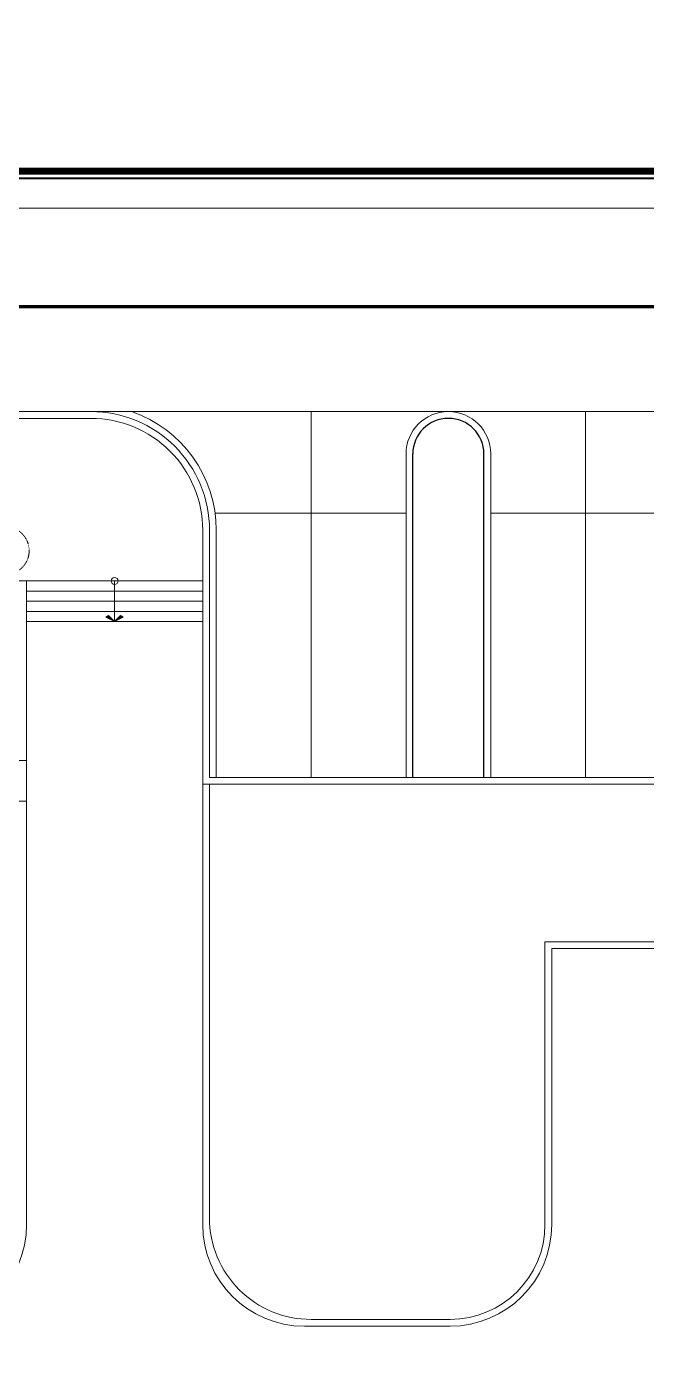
# Model space of a CAD drawing. Header units: millimetres. Extents: x 379264 to 1158416, y -283062 to 356890.
# Drawn here: x 1019706 to 1020072, y -4820 to -4037 of the extents above; entities that cross this region are included whole.
import ezdxf

# ---------------------------------------------------------------- set-up
doc = ezdxf.new("R2010")
doc.units = ezdxf.units.MM
for name, pattern in [('keyplan TANG 1$0$HTT Hidden 10.5', [1.5, 1, -0.5]), ('keyplan TANG 1$0$Ranh dat$0$HTT Divide', [18, 10, -2, 1, -2, 1, -2]), ('keyplan TANG 1$0$Ranh dat$0$HTT Hidden 21', [3, 2, -1]), ('keyplan TANG 1$0$WC Vphong$0$Hidden', [7.143750000000001, 4.7625, -2.38125])]:
    doc.linetypes.add(name, pattern=pattern)
for name, color, linetype in [('BLOCK C - CHI TIET THANG 9$0$DnW', 20, 'Continuous'), ('keyplan TANG 1$0$Ramp Line', 250, 'Continuous'), ('keyplan TANG 1$0$Vat dung', 250, 'keyplan TANG 1$0$HTT Hidden 10.5')]:
    doc.layers.add(name, color=color, linetype=linetype)
for name, color, linetype, lineweight in [('keyplan TANG 1$0$Cau thang', 250, 'Continuous', 15), ('keyplan TANG 1$0$Hatch vat lieu', 250, 'Continuous', 5), ('keyplan TANG 1$0$Net cat Tuong', 250, 'Continuous', 40), ('keyplan TANG 1$0$Net Thay khac', 250, 'Continuous', 15), ('keyplan TANG 1$0$Net thay Tuong', 250, 'Continuous', 20), ('keyplan TANG 1$0$Ramp doc', 250, 'Continuous', 5), ('keyplan TANG 1$0$Ranh dat$0$CGXD', 250, 'keyplan TANG 1$0$Ranh dat$0$HTT Hidden 21', 40), ('keyplan TANG 1$0$Ranh dat$0$Ranh dat', 250, 'keyplan TANG 1$0$Ranh dat$0$HTT Divide', 40), ('keyplan TANG 1$0$Thiet bi Ve Sinh', 250, 'Continuous', 9)]:
    doc.layers.add(name, color=color, linetype=linetype, lineweight=lineweight)

# ---------------------------------------------------------------- blocks, each defined once
blk = doc.blocks.new('keyplan TANG 1$0$A_Tang Tret$0$HANDYCAPE SYMBOL')
for p, q in [((80.00000004540196, 179.9999998183921), (79.99999998719431, 259.9999996600673)), ((120.0000000086147, 139.9999999925494, -9.807177236e-07), (119.9999999580905, 300.0000000465661)), ((-103.0940107593778, 99.99999974388628), (-181.0380745884031, -35.00307914009318)), ((-79.99999998719431, 59.99999982304872), (-138.4016711136792, -41.15466185857075)), ((80.00000007450578, 99.99999974388628), (-103.0940107593778, 99.99999974388628)), ((131.3344158846885, 59.99999970005593), (-79.99999998719431, 59.99999982304872)), ((-40.00000003725289, 139.9999997811392), (-40.00000006635672, 179.9999997019767)), ((80.00000004540196, 179.9999998183921), (-40.00000006635672, 179.9999997019767)), ((79.99999998719431, 139.9999997811392), (-40.00000003725289, 139.9999997811392)), ((80.00000007450578, 99.99999974388628), (79.99999998719431, 139.9999997811392))]:
    blk.add_line(p, q)
for centre, radius, start, end in [((79.99999995809048, 300.0000000465661), 40, 3.3350533e-09, 270.0000000133402), ((0, 0), 184.3908891458577, 190.9429129415675, 49.39870536295375), ((0, 0), 144.3908891458577, 196.5601975661606, 24.55324446938323)]:
    blk.add_arc(centre, radius, start, end)
blk = doc.blocks.new('keyplan TANG 1$0$dsb')
at = {"layer": 'keyplan TANG 1$0$Thiet bi Ve Sinh', "linetype": 'keyplan TANG 1$0$WC Vphong$0$Hidden', "ltscale": 0.2}
blk.add_circle((41954.94898165914, 29048.92598197549), 700.0000000000001, dxfattribs=at)
at = {"layer": 'keyplan TANG 1$0$Vat dung', "extrusion": (0, 0, -1), "xscale": 2, "yscale": 2, "zscale": -2}
blk.add_blockref('keyplan TANG 1$0$A_Tang Tret$0$HANDYCAPE SYMBOL', (-42029.4761099754, 28952.89291751558), dxfattribs=at)
blk = doc.blocks.new('keyplan TANG 1')
at = {"layer": 'keyplan TANG 1$0$Cau thang'}
for points in [[(59949.99999994622, 150699.9999999999), (59694.85113378603, 150830.6397401524), (59773.70502669143, 150877.9194250376)], [(59950.00000000244, 150699.9999999999), (60205.14903619967, 150830.6394080579), (60126.2952048321, 150877.9191955767)]]:
    blk.add_hatch(color=256, dxfattribs=at).paths.add_polyline_path(points)
for points in [[(57350.00000000006, 151899.9999999999), (62550.00000000768, 151899.9999999999)], [(59950.00000000244, 150699.9999999999), (59949.91208753618, 151900.0274696461)], [(57350.00000000006, 151599.9999999999), (62550.00000000698, 151599.9999999999)], [(57350.00000000012, 151299.9999999999), (62550.00000000629, 151299.9999999999)], [(57350.00000000012, 150999.9999999999), (62550.00000000553, 150999.9999999999)], [(57350.00000000012, 150699.9999999999), (62550.00000000483, 150699.9999999999)], [(59949.99999994622, 150699.9999999999), (59694.85113378603, 150830.6397401524), (59773.70502669143, 150877.9194250376), (59949.99999994622, 150699.9999999999)], [(59950.00000000244, 150699.9999999999), (60205.14903619967, 150830.6394080579), (60126.2952048321, 150877.9191955767), (59950.00000000244, 150699.9999999999)]]:
    blk.add_lwpolyline(points, dxfattribs=at)
blk.add_circle((59949.91208753618, 151899.9175815798), 100.0000000000145, dxfattribs=at)
at = {"layer": 'keyplan TANG 1$0$Hatch vat lieu'}
blk.add_lwpolyline([(77898.45461165893, 141249.9999999999), (72650.00000000105, 141249.9999999999), (72650.00000000105, 132899.9999999998, -0.4142135623730951), (69850.00000000105, 130099.9999999998), (65749.99999994226, 130099.9999999998, -0.4142135623739446), (62749.99999994226, 133100.0000000086), (62749.99999997625, 145899.9999999999)], format="xyb", dxfattribs=at)
at = {"layer": 'keyplan TANG 1$0$Net cat Tuong'}
for p, q in [((-12366.92764274753, 83068.50567815138), (-12354.3062627773, 163998.168266699)), ((-12354.3062627773, 163998.168266699), (107549.0375790985, 163991.8171732624)), ((-12166.927645179725, 83068.4744871655), (-12154.33745298329, 163798.15767438195)), ((-12154.33745298329, 163798.15767438195), (107549.0269854099, 163791.81717354295)), ((107549.0269854099, 163791.81717354295), (107549.0322822542, 163891.81717340267)), ((107549.0375790985, 163991.8171732624), (107549.0322822542, 163891.81717340267)), ((-12366.92764274753, 83068.50567815138), (-12266.927643963627, 83068.49008265845)), ((-12166.927645179725, 83068.4744871655), (-12266.927643963627, 83068.49008265845))]:
    blk.add_line(p, q, dxfattribs=at)
at = {"layer": 'keyplan TANG 1$0$Net Thay khac'}
blk.add_line((62749.99999999834, 146099.9999999999), (76848.45465505555, 146099.9999999999), dxfattribs=at)
for points in [[(109548.9673141796, 168266.7429933658), (109549.0297976351, 165700.0127572885, -0.4142148965823947), (106749.0297976642, 162900.0000025232), (-4407.042123987427, 162900.0000025232)], [(62750.00000001115, 146099.9999999999), (62750.00000001115, 153400.0000025127, 0.4142135623737831), (59250.00000002266, 156900.0000025094), (1301.665388513698, 156900.0000025232, 0.414213562373095), (-5198.3346114863, 150400.0000025232), (-5198.334611486411, 82749.99999999988, 0.414213562373095), (-2198.334611486411, 79749.9999999999), (31332.59717774558, 79749.9999999999)], [(76849.99999999699, 145899.9999999999), (62549.9999999936, 145899.9999999999), (62550.00000001115, 153400.0000025131, 0.4142135623737835), (59250.00000002266, 156700.0000025094), (1301.665388513647, 156700.0000025232, 0.4142135623730949), (-4998.334611486301, 150400.0000025232), (-4998.334611486411, 82749.99999999988, 0.4142135623730965), (-2198.334611486411, 79949.99999999988), (31332.59717774558, 79949.9999999999)], [(77898.45461165893, 141049.9999999999), (72850.00000000105, 141049.9999999999), (72850.00000000105, 132899.9999999998, -0.414213562373095), (69850.00000000105, 129899.9999999998), (65549.99999994226, 129899.9999999998, -0.414213562373095), (62549.99999994226, 132899.9999999998), (62549.99999994226, 145899.9999999999)], [(57350, 145400.0000146566), (57350, 132899.9999999998, -0.414213562373095), (54350, 129899.9999999998), (23846.90922331635, 129899.9999999998)]]:
    blk.add_lwpolyline(points, format="xyb", dxfattribs=at)
at = {"layer": 'keyplan TANG 1$0$Net thay Tuong'}
blk.add_lwpolyline([(57349.99999999994, 145399.9999999999), (56150, 145399.9999999999), (56150, 154900.0000025529), (-869.9074867109593, 154900.0000025523)], dxfattribs=at)
at = {"layer": 'keyplan TANG 1$0$Ramp doc'}
for p, q in [((65749.99999999786, 146100.0000000052), (65750.00000001707, 156900.0000025232)), ((73849.99999999745, 146099.9999999946), (73850.00000001666, 156900.0000025232)), ((68549.99999999786, 146100.0000000002), (68550.0000000152, 155650.0000025237)), ((71049.99999999745, 146099.9999999995), (71050.0000000148, 155650.000002523)), ((62949.99999999834, 146099.9999999999), (62950.00000001544, 153400.0000025227))]:
    blk.add_line(p, q, dxfattribs=at)
for points in [[(59250.00000001544, 156900.0000025232), (80350.00000001457, 156900.0000025232)], [(62916.06055632426, 153899.9999999999), (68550.00000001195, 153899.9999999999)], [(71050.00000001806, 153899.9999999999), (76683.93944370474, 153899.9999999999)]]:
    blk.add_lwpolyline(points, dxfattribs=at)
for points in [[(60450.00000001698, 156900.0000025227), (65750.00000001707, 156900.0000025132), (65749.99999999786, 146100.0000000052), (62949.99999999834, 146100.0000000118), (62950.00000001544, 153400.0000025227, 0.3204650534096606), (60450.00000001698, 156900.0000025227, -6.000000000032867)], [(69799.99737563414, 156900.0000025204), (65749.99999997865, 156900.0000025132), (65749.99999999786, 146100.0000000052), (68549.99999999738, 146100.0000000118), (68550.0000000152, 155650.0000025237, -0.4142129474424523), (69799.99737563414, 156900.0000025204, 6.000000000032867)], [(69800.00262439587, 156900.0000025204), (73850.00000005135, 156900.0000025132), (73850.00000003215, 146100.0000000052), (71050.00000003263, 146100.0000000118), (71050.0000000148, 155650.0000025237, 0.4142129474424523), (69800.00262439587, 156900.0000025204, -6.000000000032867)], [(79150.00000001302, 156900.0000025227), (73850.00000001294, 156900.0000025132), (73850.00000003215, 146100.0000000052), (76650.00000003166, 146100.0000000118), (76650.00000001457, 153400.0000025227, -0.3204650534096606), (79150.00000001302, 156900.0000025227, 6.000000000032867)]]:
    blk.add_lwpolyline(points, format="xyb", dxfattribs=at)
for points in [[(56150.00000000012, 146599.9999999999), (57350.00000000012, 146599.9999999999), (57350.00000000006, 151899.9999999999), (56150.00000000006, 151899.9999999999)], [(56150.00000000012, 145399.9999999999), (57350.00000000012, 145399.9999999999), (57350.00000000012, 146599.9999999999), (56150.00000000012, 146599.9999999999)]]:
    blk.add_lwpolyline(points, close=True, dxfattribs=at)
for centre, radius, end in [((59250.00000001544, 153400.0000025232), 3700, 71.07535558392341), ((69800.000000015, 155650.0000025234), 1249.999999999796, 180)]:
    blk.add_arc(centre, radius, 0, end, dxfattribs=at)
at = {"layer": 'keyplan TANG 1$0$Ramp Line'}
for p, q in [((68749.99999999786, 146099.9999999999), (68750.0000000152, 155650.0000025234)), ((70849.99999999745, 146099.9999999999), (70850.0000000148, 155650.0000025234))]:
    blk.add_line(p, q, dxfattribs=at)
blk.add_arc((69800.000000015, 155650.0000025234), 1049.999999999796, 0, 180, dxfattribs=at)
at = {"layer": 'keyplan TANG 1$0$Ranh dat$0$CGXD', "ltscale": 0.1, "const_width": 99.99999999999987}
blk.add_lwpolyline([(-120672.6085753441, -1999.999999165535), (101549.9999992847, -1999.999999403954), (101552.6037964821, 159996.8385541439), (-8354.52076458931, 159998.1233597398), (-8358.646733760834, 83058.68978583813)], dxfattribs=at)
at = {"layer": 'keyplan TANG 1$0$Ranh dat$0$Ranh dat', "ltscale": 0.1, "const_width": 199.9999999999999}
blk.add_lwpolyline([(107552.6680879593, 163996.7684141397), (107549.8392677307, -11999.99999952316), (-120672.6085753441, -11999.99999928474), (-121036.9114780426, 70001.20354908705), (-12359.34739804268, 69993.09698444605), (-12354.30626320839, 163998.1701167822), (107552.6680879593, 163996.7684141397)], close=True, dxfattribs=at)
at = {"layer": 'keyplan TANG 1$0$Net Thay khac', "xscale": -1}
blk.add_blockref('keyplan TANG 1$0$dsb', (98683.14329594345, 123744.0137999716), dxfattribs=at)

msp = doc.modelspace()

# ---------------------------------------------------------------- block references
at = {"layer": 'BLOCK C - CHI TIET THANG 9$0$DnW', "xscale": 0.02, "yscale": 0.02, "zscale": 0.02}
msp.add_blockref('keyplan TANG 1', (1018559.225811963, -7402.719552127121), dxfattribs=at)

doc.saveas('drawing.dxf')
